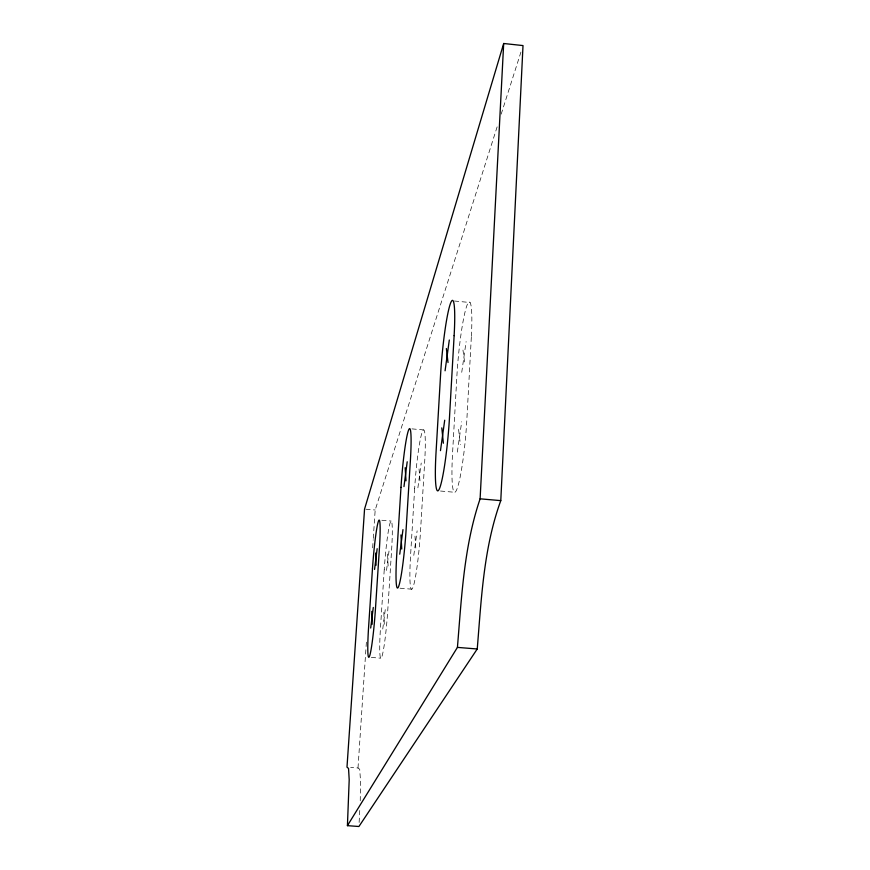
<?xml version="1.0" encoding="UTF-8"?>
<svg xmlns="http://www.w3.org/2000/svg" width="870" height="870" viewBox="0 0 870 870"><rect width="100%" height="100%" fill="white"/><g stroke="black" fill="none" stroke-linecap="round" stroke-linejoin="round"><path stroke-width="0.65" stroke-dasharray="4.35 3.26" d="M360.245 800.759L360.506 780.662L359.712 769.265L358.005 767.992L350.664 767.449M359.125 822.433L359.821 808.882M358.005 767.992L366.455 641.027M372.654 547.828L373.197 539.726M373.284 538.378L375.177 510.016L497.89 124.497M386.519 570.448L389.184 549.72M382.756 629.01L385.41 608.467M417.894 487.809L421.221 463.025M413.794 555.375L417.132 530.841M461.742 372.327L466.113 341.595M457.326 452.139L461.698 421.743M501.185 114.144L520.945 52.048M371.338 657.426L380.745 658.177M400.026 588.196L411.575 589.164M365.878 509.211L375.177 510.016M381.821 520.249L391.152 521.054M440.514 491.028L454.847 492.289M411.978 428.877L423.396 429.91M454.466 301.02L470.017 302.51M462.971 350.077L464.874 364.073M458.577 429.378L460.437 444.744M419.046 468.93L420.079 482.078M414.968 536.127L415.958 550.253M387.574 554.059L388.118 566.239M383.822 612.35L384.333 625.258M471.322 337.255L466.875 419.253A55.604 5.883 -84.8 0 1 456.772 489.538A55.604 5.883 -84.8 0 1 452.53 453.825L456.902 375.753A55.147 5.731 -84.5 0 1 466.929 305.479A55.147 5.731 -84.5 0 1 471.322 337.255M414.664 488.538L410.607 554.842A46.186 4.078 -85.1 0 0 412.869 587.587A46.186 4.078 -85.1 0 0 420.536 530.907L424.68 461.785A45.773 4.002 -85 0 0 422.287 431.835A45.773 4.002 -85 0 0 414.664 488.538M384.235 569.763L380.505 627.368A39.563 2.991 -85.3 0 0 381.669 657.252A39.563 2.991 -85.3 0 0 387.792 609.826L391.598 550.09A39.215 2.947 -85.2 0 0 390.336 522.304A39.215 2.947 -85.2 0 0 384.235 569.763"/><path stroke-width="1.3" d="M500.783 500.631L523.011 45.577L503.686 43.5L364.552 509.091L346.989 767.166L348.544 768.428L349.196 779.824L347.424 825.663L358.918 826.5L477.238 648.987C481.36 599.191 483.535 548.013 500.783 500.631L480.109 498.825C463.873 546.534 461.578 597.559 457.424 647.389L347.424 825.663M480.109 498.825L503.686 43.5M374.568 569.448L377.156 548.698M370.696 628.031L373.284 607.467M403.974 486.591L407.203 461.785M399.743 554.179L402.973 529.623M445.081 370.783L449.311 340.007M440.47 450.638L444.711 420.199M457.424 647.389L477.238 648.987M446.364 348.522L448.017 362.507M441.786 427.866L443.385 443.221M405.159 467.701L406.018 480.838M400.95 534.93L401.755 549.057M375.644 553.048L376.068 565.228M371.794 611.36L372.175 624.268M454.129 335.635L449.475 417.665A55.647 5.405 -84.8 0 1 439.709 488.037A55.647 5.405 -84.8 0 1 436.044 452.356L440.611 374.241A55.191 5.263 -84.6 0 1 450.312 303.88A55.191 5.263 -84.6 0 1 454.129 335.635M400.994 487.341L396.807 553.679A46.208 3.752 -85.1 0 0 398.656 586.402A46.208 3.752 -85.1 0 0 406.105 529.678L410.39 460.513A45.805 3.676 -85 0 0 408.4 430.585A45.805 3.676 -85 0 0 400.994 487.341M372.469 568.773L368.641 626.411A39.585 2.74 -85.3 0 0 369.5 656.284A39.585 2.74 -85.3 0 0 375.459 608.815L379.374 549.057A39.237 2.708 -85.2 0 0 378.406 521.282A39.237 2.708 -85.2 0 0 372.469 568.773"/></g></svg>
